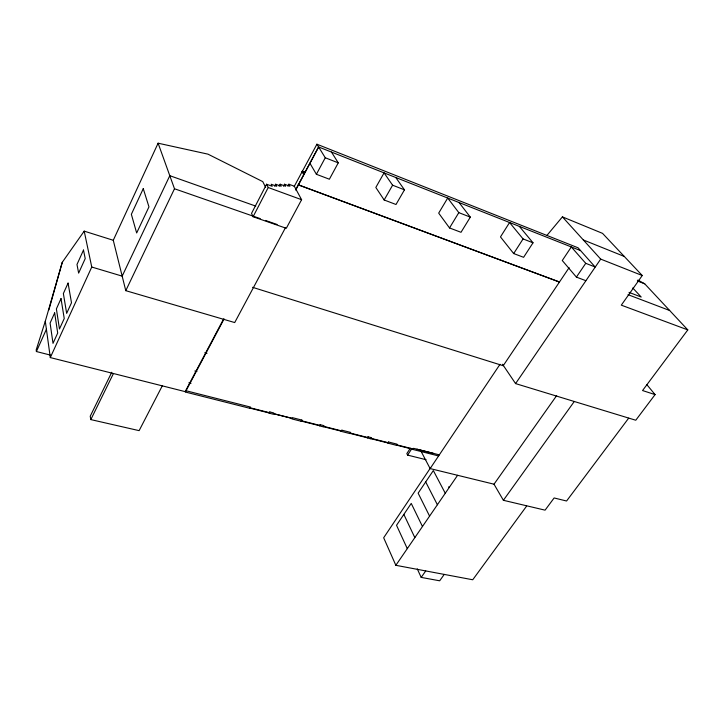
<?xml version="1.0" encoding="UTF-8"?>
<svg xmlns="http://www.w3.org/2000/svg" width="724" height="724" viewBox="0 0 724 724"><rect width="100%" height="100%" fill="white"/><g stroke="black" fill="none" stroke-linecap="round" stroke-linejoin="round"><path stroke-width="1.09" d="M48.861 309.963L62.264 262.314L84.201 231.137L113.27 240.278L125.777 290.668L234.712 322.56L285.6 227.454M50.626 355.149L36.399 351.538L36.2 349.891L45.304 321.194L62.264 262.314M36.399 351.538L46.417 329.275M185.435 391.702L50.3 357.575L91.758 267.038L84.201 231.137M113.27 240.278L158.103 143.198L207.987 154.158L262.776 181.633L265.654 187.416M125.777 290.668L174.493 188.756L158.103 143.198M111.758 372.272L90.229 416.228L90.817 419.594L139.126 430.644L162.267 385.874M90.817 419.594L113.424 373.539M274.64 186.213L275.672 184.231L276.731 186.285L271.156 184.231L272.206 186.294L266.586 184.24L251.536 213.363L253.083 216.738L286.297 228.295L301.609 199.706L294.297 186.222L288.903 184.222L287.871 186.177M253.083 216.738L268.233 187.516L266.586 184.24M279.102 186.204L280.134 184.231L285.618 186.249L284.541 184.222L283.509 186.186M185.145 391.657L223.535 319.112M224.087 318.913L185.38 392.037L249.843 408.309L250.54 407.078L186.059 390.752M294.17 186.53L316.913 144.212L578.087 247.807L595.128 266.975L585.743 263.328L571.327 246.947L562.276 260.522L576.404 277.102L585.779 280.65M295.564 189.797L318.614 146.981L580.576 250.604M295.835 189.896L318.614 146.981M331.456 152.058L338.262 162.855L329.375 179.226L316.397 174.285L325.257 157.76L316.913 144.212M384.154 199.978L392.598 185.199L384.064 172.873L375.828 187.462L384.154 199.978L396.001 204.494L404.472 189.842L395.775 177.507M301.184 421.268L301.89 420.074L292.568 417.712L291.863 418.915L301.184 421.268L301.836 420.056M449.514 227.942L458.817 212.639L447.713 198.05L438.681 213.127L449.514 227.942L461.007 232.304L470.329 217.128L459.052 202.539M513.678 253.554L523.081 238.929L509.569 222.521L500.474 236.911L513.678 253.554L523.606 257.31L533.018 242.802L519.361 226.395M410.345 448.219L406.834 453.577L407.612 455.106L426.083 459.704M407.612 455.106L411.712 448.844M416.988 449.206L433.196 453.305M430.626 467.695L383.666 537.769L395.847 565.308L472.736 579.77L526.61 506.103M628.649 418.182L566.575 501.008L554.131 497.958L545.082 510.158L503.388 500.293L494.012 484.193L430.128 468.582L500.022 364.29M569.109 267.672L503.198 365.729L252.576 287.319M576.404 277.102L585.743 263.328M646.713 384.489L655.084 394.607L635.772 420.237L515.579 383.593L600.685 259.102L562.412 216.874L546.873 235.481M395.847 565.308L457.586 475.297M444.237 574.413L439.676 580.802L421.187 577.399L425.739 570.928M494.012 484.193L556.647 395.621M562.412 216.874L602.549 233.372L642.251 275.527L621.301 305.157L687.8 329.9L642.55 390.544L655.084 394.607M503.388 500.293L574.277 401.494M438.599 455.948L412.834 449.45L413.558 448.337L439.323 454.862M250.142 407.784L269.382 412.644M301.492 420.753L319.764 425.377M323.592 426.336L341.466 430.852M350.235 433.07L367.62 437.468M371.159 438.364L388.173 442.663M396.589 444.789L413.142 448.971M249.943 408.128L269.183 412.988M301.284 421.097L319.565 425.712M323.393 426.68L341.257 431.187M350.036 433.404L367.421 437.794M370.959 438.69L387.964 442.979M396.381 445.106L412.933 449.287M188.91 382.779L191 383.313M194.837 371.005L196.928 371.557M204.838 352.678L207.01 353.276M91.758 267.038L122.175 276.134L169.796 175.688L255.735 206.096M174.493 188.756L260.206 218.612M265.5 220.449L277.138 224.503M268.233 187.516L301.609 199.706M275.672 184.231L281.202 186.267L280.134 184.231M284.541 184.222L289.98 186.24L288.903 184.222M298.505 184.873L559.462 282.016L298.188 184.837M628.016 294.668L669.655 310.496M305.447 172.412L302.288 171.208L303.908 174.068M302.243 171.271L305.41 172.475M629.011 292.369L641.202 297.03L632.767 287.971M458.817 212.639L470.329 217.128M523.081 238.929L533.018 242.802M325.257 157.76L338.262 162.855M392.598 185.199L404.472 189.842M637.346 280.939L644.722 283.817L687.8 329.9M600.685 259.102L642.251 275.527M583.345 239.961L624.269 256.441M637.826 280.061L644.722 283.817M502.519 364.262L515.579 383.593M309.953 163.298L316.397 174.285M302.053 171.651L303.673 174.511M448.744 486.763L449.179 487.56M445.269 493.252L433.332 470.564L418.137 493.162L429.585 516.121M420.87 450.925L430.128 468.582M425.694 481.922L437.387 504.755M422.463 526.502L411.241 503.415L396.535 525.289L407.286 548.629M403.847 514.411L414.834 537.624M417.259 568.874L421.187 577.399M45.295 321.194L50.309 357.602M61.015 298.623L56.382 308.904L59.468 328.977L64.237 318.524L61.015 298.623M68.065 283.111L63.368 293.546L66.662 313.365L71.495 302.759L68.065 283.111M54.662 312.895L50.092 323.058L53.006 343.357L57.703 333.04L54.662 312.895M83.486 250.07L76.988 264.477L78.635 273.102L85.215 258.586L83.486 250.07M143.262 188.665L131.361 214.295L136.664 232.992L148.963 206.874L143.262 188.665M269.79 411.947L269.084 413.16L273.048 414.164L273.762 412.952L269.79 411.947M273.419 413.657L292.224 418.409L273.419 413.657M320.171 424.698L319.465 425.875L323.284 426.843L323.999 425.667L320.171 424.698M341.873 430.192L341.158 431.35L349.927 433.567L350.651 432.409L341.873 430.192M368.036 436.816L367.312 437.957L370.851 438.853L371.575 437.712L368.036 436.816M388.58 442.011L387.865 443.142L396.272 445.269L396.996 444.147L388.58 442.011"/></g></svg>
